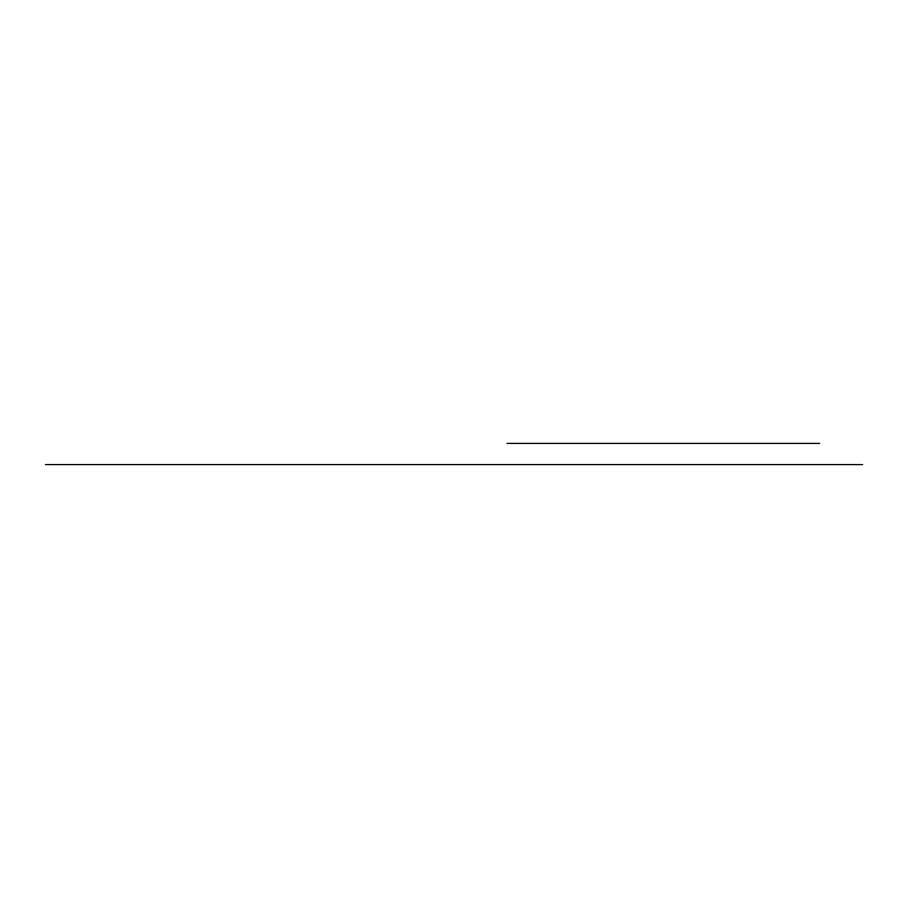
<?xml version="1.0" encoding="UTF-8"?>
<svg xmlns="http://www.w3.org/2000/svg" width="908" height="908" viewBox="0 0 908 908"><rect width="100%" height="100%" fill="white"/><g stroke="black" fill="none" stroke-linecap="round" stroke-linejoin="round"><path stroke-width="1.36" d="M506.97 443.422L819.742 443.422M45.4 464.578L862.6 464.578"/></g></svg>
